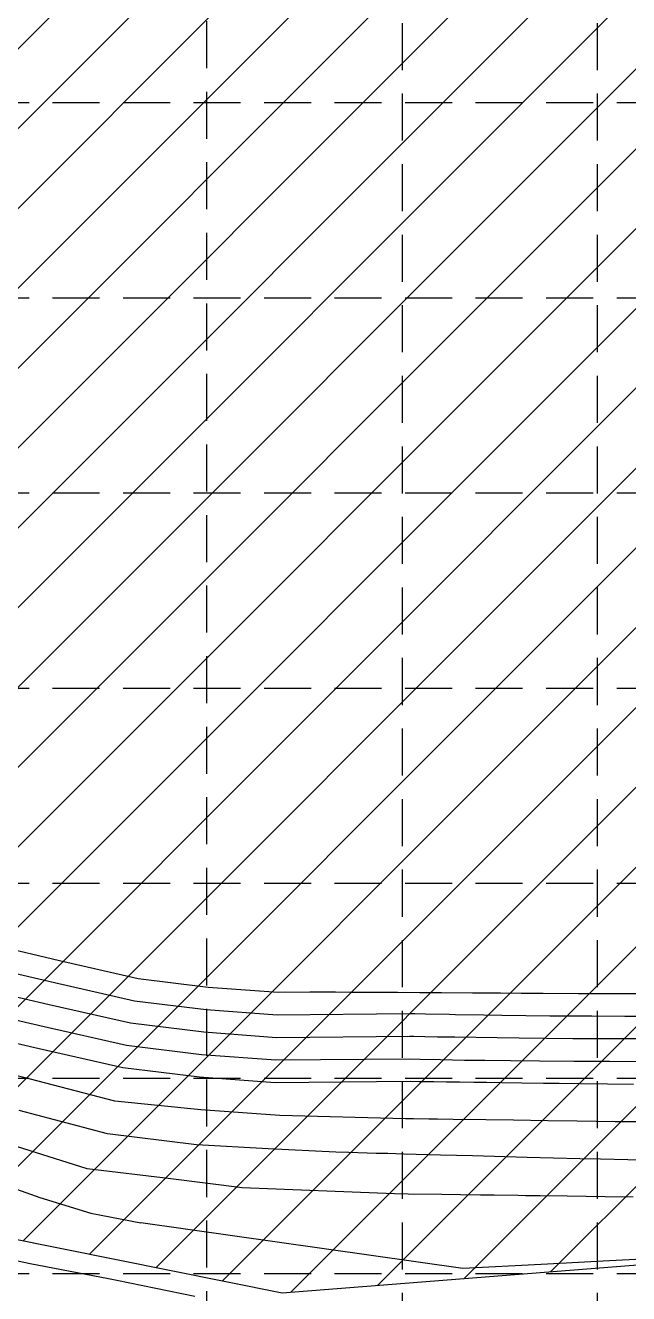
# Model space of a CAD drawing. Header units: inches. Extents: x 2387375 to 2389038, y 7083851 to 7084891.
# Drawn here: x 2387689.6 to 2387769.8, y 7084497.7 to 7084666.2 of the extents above; entities that cross this region are included whole.
import ezdxf

# ---------------------------------------------------------------- set-up
doc = ezdxf.new("R2010")
doc.units = ezdxf.units.IN
doc.header["$MEASUREMENT"] = 0
doc.linetypes.add('HIDDEN', pattern=[0.375, 0.25, -0.125])
doc.layers.add('CPGR1$0$CPG-PV-WALL', color=2, linetype='Continuous', lineweight=30)
for name, color, linetype in [('GRID', 254, 'HIDDEN'), ('JCTR1$0$TP-CT-MAJR', 251, 'Continuous'), ('JCTR1$0$TP-CT-MINR', 253, 'Continuous'), ('WATER', 5, 'Continuous')]:
    doc.layers.add(name, color=color, linetype=linetype)

msp = doc.modelspace()

# ---------------------------------------------------------------- hatches: boundary and pattern name
at = {"layer": 'CPGR1$0$CPG-PV-WALL'}
h = msp.add_hatch(dxfattribs=at)
h.set_pattern_fill('ANSI31', color=130, angle=90, style=0)
h.set_pattern_definition([(135, (9472566.950943679, 4696131.970473676), (-0.08838834764831845, -0.08838834764831843), [])])
edge = h.paths.add_edge_path()
edge.add_arc((2387743.297458909, 7084275.543235917), 182.9999999769285, 66.98416000930594, 90.47112433251962)
edge.add_line((2387741.792727111, 7084458.537049402), (2387677.287118116, 7084458.006629055))
edge.add_arc((2387676.530640921, 7084550.003518847), 91.9999999404792, 246.3242763054999, 270.47112433768405, ccw=False)
edge.add_arc((2387596.218686629, 7084366.836956142), 107.9999992974037, 66.32427630771309, 71.08517117114167)
edge.add_line((2387631.228211073, 7084469.005116772), (2387631.876535605, 7084470.897119759))
edge.add_arc((2387596.218686629, 7084366.836956142), 109.9999992972686, 66.3242763080338, 71.08517117107709, ccw=False)
edge.add_arc((2387676.530640922, 7084550.003518847), 89.99999994073711, 246.3242763047872, 270.4711243372514)
edge.add_line((2387677.27067296, 7084460.006561443), (2387741.776281955, 7084460.536981789))
edge.add_arc((2387743.297458907, 7084275.543235917), 184.9999999766283, 66.98416000901392, 90.47112433206479, ccw=False)
edge.add_line((2387815.629794218, 7084445.816643294), (2387814.847823026, 7084443.975849701))
h.paths.add_polyline_path([(2387977.364210662, 7084443.675748394), (2388528.082074376, 7084596.472386356), (2388549.496180261, 7084519.290513746), (2388551.423378921, 7084519.825214897), (2388529.474571885, 7084598.93428617), (2387977.295187368, 7084445.73214935)])
at = {"layer": 'WATER'}
h = msp.add_hatch(dxfattribs=at)
h.set_pattern_fill('ANSI31', color=256, scale=60, style=0)
h.set_pattern_definition([(45, (0, 0), (-5.303300858899106, 5.303300858899107), [])])
h.paths.add_polyline_path([(2387654.944462844, 7084521.61980602), (2387679.642783274, 7084506.639975104), (2387723.766752446, 7084497.763036642), (2387889.162252298, 7084510.80103803), (2387926.348488384, 7084514.129889344), (2388016.700137126, 7084533.001497419), (2388141.856800673, 7084565.735202823), (2388228.84299068, 7084591.574107274), (2388390.663752605, 7084628.996498778), (2388500.851835737, 7084657.634565918), (2388592.26903552, 7084679.702376023), (2388707.425534849, 7084710.819012595), (2388737.54360867, 7084716.203948504), (2388780.22361846, 7084766.427201666), (2388754.708681173, 7084793.894603136), (2388201.914261119, 7084776.275937825), (2388014.44484666, 7084766.665758959), (2387879.851425392, 7084777.877635114), (2387769.292539042, 7084787.487813978), (2387692.382010933, 7084779.479332403), (2387663.540564354, 7084771.470848392), (2387660.335959179, 7084745.843701504), (2387660.335959179, 7084691.386013151), (2387641.108328126, 7084659.352079542), (2387628.289903526, 7084611.301177911), (2387633.613179864, 7084569.814989717), (2387646.877628599, 7084529.484212562)])

# ---------------------------------------------------------------- linework, layer by layer
at = {"layer": 'GRID', "color": 252, "linetype": 'HIDDEN', "ltscale": 25}
for p, q in [((2387713.688828215, 7084863.637355832), (2387713.688828215, 7083955.698641663)), ((2387739.706325627, 7084863.391168827), (2387739.706325627, 7083955.698641663)), ((2387765.637125629, 7084863.391168827), (2387765.637125629, 7083955.698641663)), ((2387402.605925598, 7084655.94476881), (2389010.315525737, 7084655.94476881)), ((2387402.605925598, 7084630.013968808), (2389010.315525737, 7084630.013968808)), ((2387402.605925598, 7084604.083168805), (2389010.315525737, 7084604.083168805)), ((2387402.605925598, 7084578.152368803), (2389010.315525737, 7084578.152368803)), ((2387402.605925598, 7084552.221568801), (2389010.315525737, 7084552.221568801)), ((2387402.605925598, 7084526.290768798), (2389010.315525737, 7084526.290768798)), ((2387402.605925598, 7084500.359968796), (2389010.315525737, 7084500.359968796))]:
    msp.add_line(p, q, dxfattribs=at)
at = {"layer": 'JCTR1$0$TP-CT-MAJR', "color": 35, "elevation": 600, "flags": 128}
msp.add_lwpolyline([(2387548.394119184, 7084656.194751954), (2387586.144610895, 7084659.837193858), (2387591.048639423, 7084659.525635638), (2387594.988894741, 7084658.962317849), (2387600.054937294, 7084657.061120303), (2387603.502660698, 7084654.667019689), (2387608.021093402, 7084649.75423363), (2387610.624087893, 7084645.22983739), (2387615.176502371, 7084629.578684792), (2387617.993466317, 7084611.825524094), (2387622.942227283, 7084564.610203386), (2387626.602232886, 7084553.351306396), (2387632.979472857, 7084542.339150159), (2387636.355658724, 7084538.08445343), (2387648.964521448, 7084528.676957071), (2387665.040811761, 7084520.964736664), (2387670.667788208, 7084518.461973881), (2387677.545203861, 7084515.834072959), (2387684.172531672, 7084513.081033902), (2387691.550123008, 7084510.45313298), (2387698.312893222, 7084508.358639117), (2387704.943141398, 7084507.10332296)], dxfattribs=at)
at = {"layer": 'JCTR1$0$TP-CT-MAJR', "color": 35, "elevation": 595}
msp.add_lwpolyline([(2387682.353601788, 7084535.45328795), (2387692.118828763, 7084533.171287523), (2387703.071745143, 7084530.68675489), (2387713.042250557, 7084529.456259858), (2387722.916830146, 7084528.729640469), (2387740.733569948, 7084528.896540924), (2387742.100536546, 7084528.831116734), (2387744.825442851, 7084528.768011906), (2387746.411302199, 7084528.742191929), (2387747.998154639, 7084528.720213621), (2387750.717137128, 7084528.688164987), (2387754.120267229, 7084528.65416573), (2387757.977627435, 7084528.620314531), (2387762.514250916, 7084528.5836933), (2387767.276353789, 7084528.55128465), (2387771.363812173, 7084528.541565549)], dxfattribs=at)
at = {"layer": 'JCTR1$0$TP-CT-MAJR', "color": 35}
msp.add_lwpolyline([(2387777.680943679, 7084502.570473677), (2387767.292185558, 7084502.034402413), (2387758.170943679, 7084501.555473676), (2387747.782409596, 7084501.015014317), (2387704.943141398, 7084507.10332296)], dxfattribs=at)
at = {"layer": 'JCTR1$0$TP-CT-MINR', "color": 35}
for p, q in [((2387684.591319107, 7084544.172839496, 592), (2387694.138329307, 7084541.941833353, 592)), ((2387694.138329307, 7084541.941833353, 592), (2387704.622297266, 7084539.563675828, 592)), ((2387683.845413334, 7084541.266322314, 593), (2387693.465162459, 7084539.018318078, 593)), ((2387693.465162459, 7084539.018318078, 593), (2387704.105446558, 7084536.60470218, 593)), ((2387704.622297266, 7084539.563675828, 592), (2387713.924205304, 7084538.415694743, 592)), ((2387713.924205304, 7084538.415694743, 592), (2387723.205411197, 7084537.732738663, 592)), ((2387683.099507562, 7084538.359805131, 594), (2387692.791995611, 7084536.094802801, 594)), ((2387723.205411197, 7084537.732738663, 592), (2387727.425043677, 7084537.778173677, 592)), ((2387727.425043677, 7084537.778173677, 592), (2387727.72851829, 7084537.776476176, 592)), ((2387727.72851829, 7084537.776476176, 592), (2387729.297174606, 7084537.767701477, 592)), ((2387729.297174606, 7084537.767701477, 592), (2387730.864774274, 7084537.75893215, 592)), ((2387730.864774274, 7084537.75893215, 592), (2387733.019812576, 7084537.746875841, 592)), ((2387733.019812576, 7084537.746875841, 592), (2387735.956967902, 7084537.73044275, 592)), ((2387735.956967902, 7084537.73044275, 592), (2387739.087782585, 7084537.712924912, 592)), ((2387739.087782585, 7084537.712924912, 592), (2387742.023880462, 7084537.696495755, 592)), ((2387742.023880462, 7084537.696495755, 592), (2387744.959939036, 7084537.680066366, 592)), ((2387744.959939036, 7084537.680066366, 592), (2387749.072010484, 7084537.657056198, 592)), ((2387749.072010484, 7084537.657056198, 592), (2387752.792417209, 7084537.636238245, 592)), ((2387752.792417209, 7084537.636238245, 592), (2387755.533798234, 7084537.620899284, 592)), ((2387755.533798234, 7084537.620899284, 592), (2387758.472049536, 7084537.604459809, 592)), ((2387758.472049536, 7084537.604459809, 592), (2387763.173751604, 7084537.578156909, 592)), ((2387763.173751604, 7084537.578156909, 592), (2387766.697389599, 7084537.562347805, 592)), ((2387766.697389599, 7084537.562347805, 592), (2387769.242064784, 7084537.558707209, 592)), ((2387769.242064784, 7084537.558707209, 592), (2387771.549298473, 7084537.561188699, 592)), ((2387692.791995611, 7084536.094802801, 594), (2387703.588595849, 7084533.645728536, 594)), ((2387704.105446558, 7084536.60470218, 593), (2387713.630220389, 7084535.429216448, 593)), ((2387713.630220389, 7084535.429216448, 593), (2387723.109217514, 7084534.731705932, 593)), ((2387703.588595849, 7084533.645728536, 594), (2387713.336235471, 7084532.442738153, 594)), ((2387723.109217514, 7084534.731705932, 593), (2387740.677366692, 7084534.896277684, 593)), ((2387740.677366692, 7084534.896277684, 593), (2387741.404609189, 7084534.88040356, 593)), ((2387741.404609189, 7084534.88040356, 593), (2387742.799062364, 7084534.85165653, 593)), ((2387742.799062364, 7084534.85165653, 593), (2387745.986705495, 7084534.791449428, 593)), ((2387745.986705495, 7084534.791449428, 593), (2387746.783679172, 7084534.777431559, 593)), ((2387746.783679172, 7084534.777431559, 593), (2387750.578488826, 7084534.716003239, 593)), ((2387750.578488826, 7084534.716003239, 593), (2387752.976976747, 7084534.681693868, 593)), ((2387752.976976747, 7084534.681693868, 593), (2387756.160791171, 7084534.641733356, 593)), ((2387756.160791171, 7084534.641733356, 593), (2387759.345605847, 7084534.608524007, 593)), ((2387759.345605847, 7084534.608524007, 593), (2387764.921229748, 7084534.568736343, 593)), ((2387764.921229748, 7084534.568736343, 593), (2387769.30522657, 7084534.558270901, 593)), ((2387769.30522657, 7084534.558270901, 593), (2387771.497273273, 7084534.560570134, 593)), ((2387681.607696014, 7084532.546770768, 596), (2387691.445661915, 7084530.247772245, 596)), ((2387713.336235471, 7084532.442738153, 594), (2387723.013023829, 7084531.7306732, 594)), ((2387723.013023829, 7084531.7306732, 594), (2387740.705468321, 7084531.896409304, 594)), ((2387740.705468321, 7084531.896409304, 594), (2387741.254942772, 7084531.884350249, 594)), ((2387741.254942772, 7084531.884350249, 594), (2387742.720190332, 7084531.853971012, 594)), ((2387742.720190332, 7084531.853971012, 594), (2387744.395106195, 7084531.821373701, 594)), ((2387744.395106195, 7084531.821373701, 594), (2387746.69839087, 7084531.779612625, 594)), ((2387746.69839087, 7084531.779612625, 594), (2387752.343897121, 7084531.69093244, 594)), ((2387752.343897121, 7084531.69093244, 594), (2387755.277212857, 7084531.652502591, 594)), ((2387755.277212857, 7084531.652502591, 594), (2387758.841456864, 7084531.613270877, 594)), ((2387691.445661915, 7084530.247772245, 596), (2387702.554894436, 7084527.727781242, 596)), ((2387758.841456864, 7084531.613270877, 594), (2387762.407935572, 7084531.582924188, 594)), ((2387762.407935572, 7084531.582924188, 594), (2387765.130474831, 7084531.566508312, 594)), ((2387765.130474831, 7084531.566508312, 594), (2387769.737701195, 7084531.555865024, 594)), ((2387769.737701195, 7084531.555865024, 594), (2387773.089159195, 7084531.562062463, 594)), ((2387690.105445155, 7084526.222640286, 597), (2387680.737726646, 7084528.56098008, 597)), ((2387702.554894436, 7084527.727781242, 596), (2387712.748265642, 7084526.469781563, 596)), ((2387701.482035951, 7084523.230258835, 597), (2387690.105445155, 7084526.222640286, 597)), ((2387712.748265642, 7084526.469781563, 596), (2387722.820636463, 7084525.728607738, 596)), ((2387722.820636463, 7084525.728607738, 596), (2387740.761671575, 7084525.896672544, 596)), ((2387740.761671575, 7084525.896672544, 596), (2387741.999410279, 7084525.879441263, 596)), ((2387741.999410279, 7084525.879441263, 596), (2387743.901205951, 7084525.852965177, 596)), ((2387743.901205951, 7084525.852965177, 596), (2387745.620991187, 7084525.829022901, 596)), ((2387745.620991187, 7084525.829022901, 596), (2387747.327550727, 7084525.805264695, 596)), ((2387747.327550727, 7084525.805264695, 596), (2387749.221410658, 7084525.7788989, 596)), ((2387749.221410658, 7084525.7788989, 596), (2387750.927970171, 7084525.755140622, 596)), ((2387750.927970171, 7084525.755140622, 596), (2387752.967289038, 7084525.726749736, 596)), ((2387752.967289038, 7084525.726749736, 596), (2387755.633965767, 7084525.689624934, 596)), ((2387755.633965767, 7084525.689624934, 596), (2387758.485336793, 7084525.649928919, 596)), ((2387758.485336793, 7084525.649928919, 596), (2387759.822661666, 7084525.631311079, 596)), ((2387759.822661666, 7084525.631311079, 596), (2387760.582290814, 7084525.620735763, 596)), ((2387760.582290814, 7084525.620735763, 596), (2387763.430977911, 7084525.581077347, 596)), ((2387763.430977911, 7084525.581077347, 596), (2387767.030904283, 7084525.53540789, 596)), ((2387767.030904283, 7084525.53540789, 596), (2387770.449087635, 7084525.506065435, 596)), ((2387712.923511459, 7084522.094860178, 597), (2387701.482035951, 7084523.230258835, 597)), ((2387700.541640184, 7084518.929875721, 598), (2387688.780895807, 7084522.023300978, 598)), ((2387723.44025158, 7084521.353686357, 597), (2387712.923511459, 7084522.094860178, 597)), ((2387740.173969399, 7084520.904313086, 597), (2387723.44025158, 7084521.353686357, 597)), ((2387741.212782471, 7084520.889848776, 597), (2387740.173969399, 7084520.904313086, 597)), ((2387743.274960697, 7084520.861135779, 597), (2387741.212782471, 7084520.889848776, 597)), ((2387744.423780953, 7084520.845140329, 597), (2387743.274960697, 7084520.861135779, 597)), ((2387746.485920261, 7084520.816428892, 597), (2387744.423780953, 7084520.845140329, 597)), ((2387750.832973027, 7084520.75590625, 597), (2387746.485920261, 7084520.816428892, 597)), ((2387754.502246344, 7084520.70482197, 597), (2387750.832973027, 7084520.75590625, 597)), ((2387759.084800212, 7084520.641024919, 597), (2387754.502246344, 7084520.70482197, 597)), ((2387762.980000244, 7084520.586798605, 597), (2387759.084800212, 7084520.641024919, 597)), ((2387768.021058691, 7084520.524240497, 597), (2387762.980000244, 7084520.586798605, 597)), ((2387772.375399974, 7084520.493622513, 597), (2387768.021058691, 7084520.524240497, 597)), ((2387697.820860762, 7084514.258642584, 599), (2387685.211835078, 7084518.236081641, 599)), ((2387712.35628699, 7084517.451932367, 598), (2387700.541640184, 7084518.929875721, 598)), ((2387721.908292614, 7084516.909556396, 598), (2387712.35628699, 7084517.451932367, 598)), ((2387730.892569209, 7084516.457492286, 598), (2387721.908292614, 7084516.909556396, 598)), ((2387732.639016075, 7084516.41119588, 598), (2387730.892569209, 7084516.457492286, 598)), ((2387736.273837163, 7084516.314841703, 598), (2387732.639016075, 7084516.41119588, 598)), ((2387737.799752482, 7084516.274392121, 598), (2387736.273837163, 7084516.314841703, 598)), ((2387739.932850573, 7084516.217847427, 598), (2387737.799752482, 7084516.274392121, 598)), ((2387744.814167204, 7084516.088453582, 598), (2387739.932850573, 7084516.217847427, 598)), ((2387749.064224279, 7084515.975794412, 598), (2387744.814167204, 7084516.088453582, 598)), ((2387756.349970022, 7084515.782668181, 598), (2387749.064224279, 7084515.975794412, 598)), ((2387763.340233369, 7084515.597375864, 598), (2387756.349970022, 7084515.782668181, 598)), ((2387766.070949696, 7084515.526544357, 598), (2387763.340233369, 7084515.597375864, 598)), ((2387769.711199701, 7084515.447448486, 598), (2387766.070949696, 7084515.526544357, 598)), ((2387774.266923059, 7084515.375382648, 598), (2387769.711199701, 7084515.447448486, 598)), ((2387708.96635371, 7084512.9181839, 599), (2387697.820860762, 7084514.258642584, 599)), ((2387718.45197073, 7084511.731588706, 599), (2387708.96635371, 7084512.9181839, 599)), ((2387738.707129957, 7084510.923842349, 599), (2387718.45197073, 7084511.731588706, 599)), ((2387718.45197073, 7084511.731588706, 599), (2387718.45197073, 7084511.731588706, 599)), ((2387740.507969118, 7084510.898768851, 599), (2387738.707129957, 7084510.923842349, 599)), ((2387744.967776328, 7084510.836673981, 599), (2387740.507969118, 7084510.898768851, 599)), ((2387747.473136503, 7084510.801791339, 599), (2387744.967776328, 7084510.836673981, 599)), ((2387750.117717932, 7084510.764970319, 599), (2387747.473136503, 7084510.801791339, 599)), ((2387751.925188418, 7084510.739804573, 599), (2387750.117717932, 7084510.764970319, 599)), ((2387755.128438286, 7084510.695205167, 599), (2387751.925188418, 7084510.739804573, 599)), ((2387756.100814651, 7084510.681666611, 599), (2387755.128438286, 7084510.695205167, 599)), ((2387758.047506399, 7084510.654562512, 599), (2387756.100814651, 7084510.681666611, 599)), ((2387761.662487086, 7084510.604230605, 599), (2387758.047506399, 7084510.654562512, 599)), ((2387764.177580434, 7084510.569212625, 599), (2387761.662487086, 7084510.604230605, 599)), ((2387766.679447604, 7084510.536553651, 599), (2387764.177580434, 7084510.569212625, 599)), ((2387770.439659076, 7084510.501044877, 599), (2387766.679447604, 7084510.536553651, 599)), ((2387690.257079301, 7084501.647554525, 601), (2387679.900251017, 7084503.795113093, 601)), ((2387700.645943679, 7084499.645473676, 601), (2387690.257079301, 7084501.647554525, 601)), ((2387701.783074358, 7084499.415605044, 601), (2387700.645943679, 7084499.645473676, 601)), ((2387712.148494277, 7084497.305340933, 601), (2387701.783074358, 7084499.415605044, 601))]:
    msp.add_line(p, q, dxfattribs=at)
at = {"layer": 'WATER'}
msp.add_lwpolyline([(2388754.708681173, 7084793.894603136), (2388201.914261119, 7084776.275937825), (2388014.44484666, 7084766.665758959), (2387879.851425392, 7084777.877635114), (2387769.292539042, 7084787.487813978), (2387692.382010933, 7084779.479332403), (2387663.540564354, 7084771.470848392), (2387660.335959179, 7084745.843701504), (2387660.335959179, 7084691.386013151), (2387641.108328126, 7084659.352079542), (2387628.289903526, 7084611.301177911), (2387633.613179864, 7084569.814989717), (2387646.877628599, 7084529.484212562), (2387654.944462844, 7084521.61980602), (2387679.642783274, 7084506.639975104), (2387723.766752446, 7084497.763036642), (2387889.162252298, 7084510.80103803), (2387926.348488384, 7084514.129889344), (2388016.700137126, 7084533.001497419), (2388141.856800673, 7084565.735202823), (2388228.84299068, 7084591.574107274), (2388390.663752605, 7084628.996498778)], dxfattribs=at)

doc.saveas('drawing.dxf')
